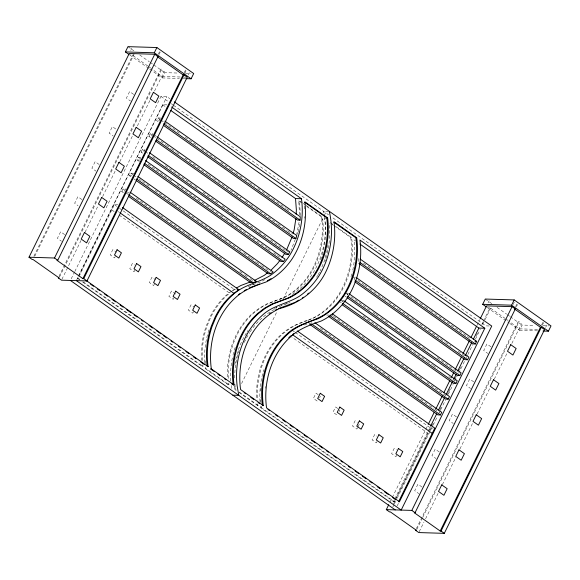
<?xml version="1.0" encoding="UTF-8"?>
<svg xmlns="http://www.w3.org/2000/svg" width="580" height="580" viewBox="0 0 580 580"><rect width="100%" height="100%" fill="white"/><g stroke="black" fill="none" stroke-linecap="round" stroke-linejoin="round"><path stroke-width="0.43" stroke-dasharray="2.9 2.17" d="M299.483 214.817L298.772 200.861L299.621 200.883L302.557 202.957M300.288 215.658L299.621 200.883M304.406 218.247L304.493 216.608M299.07 222.256L296.721 234.443M298.279 232.014L299.925 222.285M327.997 244.731L326.663 252.641L323.952 262.037L320.225 270.925M352.799 270.12C354.858 260.188 355.388 249.915 353.996 239.866L355.467 240.91M358.534 261.457L358.73 258.049L356.178 257.969M295.358 239.185L290.993 250.27M297.576 234.472L298.048 232.834M320.704 259.746C325.423 245.84 326.772 230.811 324.365 216.311M325.017 261.333L325.438 259.862M325.866 258.39C329.498 247.051 330.252 234.958 329.135 223.155M351.001 276.718L352.415 271.817M354.402 279.792L355.25 276.849L352.698 276.769L354.916 278.335M130.732 50.489L131.841 48.234M33.843 256.28L133.24 54.281M34.698 256.302L134.089 54.31M158.26 54.281L159.739 51.279M159.116 54.31L160.225 52.055M59.029 276.261L161.073 68.882M59.486 277.095L161.922 68.911M61.879 279.364L81.055 240.403M85.05 232.283L98.23 205.501M102.624 196.569L115.406 170.593M119.799 161.668L132.581 135.691M137.373 125.947L150.155 99.978M154.548 91.045L164.321 71.181M149.684 69.071L162.197 77.916L164.785 72.652L178.335 73.066M71.209 278.828L74.4 272.339M74.798 271.534L160.957 96.425L166.909 96.606L169.86 98.694M79.547 279.814L77.328 278.248L162.704 104.741L166.953 104.871M76.756 279.821L166.909 96.606M78.967 276.667L114.398 204.667L117.798 204.769M121.713 191.545L123.011 188.92L125.563 189L124.265 191.625L121.713 191.545L123.924 193.111M130.95 176.813L129.478 175.776L130.768 173.144L133.32 173.224L132.349 175.196M139.446 161.559L137.235 160L138.533 157.368L141.085 157.448L140.113 159.42M141.121 152.112L142.412 149.488L144.964 149.56L143.673 152.192L141.121 152.112L142.593 153.156M148.879 136.344L150.176 133.712L152.728 133.791L151.431 136.416L148.879 136.344L151.09 137.902M158.115 121.612L156.643 120.568L157.934 117.936L160.486 118.016M160.16 118.675L159.196 120.647L156.643 120.568M184.251 72.638L185.731 69.636M184.73 73.421L186.209 70.412M188.348 74.958L189.457 72.71M115.319 256.433L114.579 257.933L110.251 254.874L112.832 249.618L116.442 252.169M134.864 270.236L134.125 271.737L129.79 268.678L132.378 263.421L134.546 264.951M154.403 284.04L153.664 285.541L149.335 282.482L151.924 277.226L155.534 279.777M173.949 297.844L173.21 299.352L168.881 296.293L171.463 291.029L175.798 294.089M193.495 311.656L192.756 313.156L188.42 310.097L191.008 304.841L193.894 306.878M241.57 383.539L277.363 310.786M283.185 298.954L323.437 217.159M324.235 215.542L326.344 211.243M319.616 397.706L320.356 396.205M339.162 411.517L339.902 410.009M357.599 427.569L356.86 429.077L352.524 426.017L355.112 420.761L357.28 422.284M357.969 426.822L359.448 423.813M377.138 441.38L376.398 442.881L372.07 439.821L374.658 434.565L376.826 436.095M396.684 455.184L395.944 456.685L391.616 453.625L394.197 448.369L396.365 449.899M389.905 502.323L391.899 498.263M392.298 497.451L425.452 430.077M425.851 429.265L427.844 425.205M476.977 325.365L479.769 319.681M488.041 302.883L489.15 300.629M260.391 406.138L260.666 407.762L393.494 501.584L394.291 499.96M394.69 499.148L427.801 431.853M428.2 431.041L430.193 426.989M393.494 501.584L394.342 501.606L427.975 433.253L291.899 337.132M428.714 431.752L430.563 427.997L433.108 428.076M393.552 503.802L395.147 500.554M395.546 499.742L428.301 433.18M429.896 429.939L431.491 426.691M431.897 425.879L433.891 421.82M439.879 409.647L441.083 407.211M447.071 395.031L448.267 392.595M448.666 391.783L449.87 389.354M455.061 378.798L456.257 376.362M459.454 369.873L461.448 365.813M476.231 335.776L477.427 333.34M481.821 324.416L483.017 321.98M483.415 321.168L489.81 308.183L490.658 308.205L505.093 318.406M392.805 507.072L394.001 504.643M394.4 503.832L396.8 498.959M397.199 498.147L429.947 431.585M430.346 430.773L432.745 425.901M433.144 425.089L437.537 416.164M439.132 412.916L440.336 410.48M440.735 409.668L445.527 399.932M448.318 394.248L453.111 384.504M454.713 381.263L457.105 376.391M458.708 373.143L464.696 360.97M466.291 357.722L467.495 355.286M467.893 354.474L472.685 344.73M475.484 339.053L480.276 329.31M482.669 324.438L484.67 320.385M485.068 319.573L490.658 308.205M397.227 505.847L398.424 503.411M513.177 304.413L514.279 302.158M515.569 306.682L517.048 303.673M516.425 306.704L517.527 304.449M416.338 528.655L518.382 321.276M416.788 529.489L422.385 518.128M422.784 517.316L519.23 321.305M419.188 531.759L423.98 522.014M425.582 518.774L438.364 492.797M442.359 484.677L455.938 457.084M459.933 448.963L472.714 422.987M477.108 414.062L489.882 388.085M494.276 379.153L507.457 352.372M511.85 343.44L521.63 323.575M509.936 323.546L519.506 330.31L522.094 325.054L534.738 325.438M541.561 325.032L543.032 322.031M542.409 325.061L543.888 322.06M545.657 327.352L546.766 325.104M316.622 277.233L317.702 275.34M318.065 274.71L319.79 271.679M347.224 295.089L347.942 293.828M231.521 291.167L226.526 295.01A73.515 60.944 -88.3 0 0 209.982 317.043L206.255 325.931A73.515 60.944 -88.3 0 0 201.528 360.361M232.174 290.66L235.168 288.709M233.03 290.689L234.567 289.55L237.111 289.63M262.334 281.046L266.082 278.951M252.112 284.802L253.75 284.193M248.233 286.6L252.177 285.128M252.96 284.831L260.84 281.887M285.389 303.942L287.687 303.086M274.318 308.422L290.072 302.535M307.393 320.624L297.054 324.488L289.565 328.679L282.598 334.036A73.515 60.944 -88.3 0 0 257.658 400.294M308.212 320.32C340.692 308.458 356.323 270.215 351.596 237.597L333.993 225.163M304.181 324.988L307.335 323.814M309.031 323.865L312.308 322.639M185.564 73.29L190.98 73.457M180.206 77.002L161.733 76.437L151.394 68.556M183.722 77.104L186.361 77.183M162.197 77.916L179.365 78.438M182.975 78.546L184.781 78.605M137.235 160L139.787 160.08M129.478 175.776L132.03 175.849M328.577 211.308L323.372 211.149L323.676 212.911M306.842 206.56L321.508 216.92L322.357 216.942L322.639 218.566A73.515 60.944 -88.3 0 1 283.576 297.946L267.822 303.833L260.333 308.031L253.366 313.388A73.515 60.944 -88.3 0 0 228.368 378.74M326.888 218.696L324.764 218.631A73.515 60.944 -88.3 0 1 300.157 288.463M333.877 225.656L350.74 237.568L351.596 237.597M289.833 251.894L287.281 251.814L268.801 238.764M77.328 278.248L78.177 278.277L80.395 279.843M345.752 293.118L348.305 293.197M341.91 300.462L343.606 300.512L341.874 302.825L340.17 302.774M280.212 298.86L281.061 298.888M274.848 300.868L275.696 300.889M281.344 305.457L282.192 305.479M275.978 307.458L276.834 307.487M326.613 315.027L329.164 315.107M542.873 325.685L549.195 325.88M489.186 325.982L485.786 325.873L331.492 216.884M537.515 329.396L519.042 328.831L508.703 320.95M519.506 330.31L537.573 330.861M82.498 281.902L202.202 366.458L203.051 366.488L202.775 364.863M205.175 367.133L205.45 368.75L206.299 368.779L229.035 384.837L228.759 383.221M205.45 368.75L228.186 384.815L229.035 384.837M234.922 384.228A73.515 60.944 -88.3 0 0 235.255 387.81L236.676 387.853M234.219 385.997A73.515 60.944 -88.3 0 0 234.407 387.781L234.682 389.405L236.256 389.941M239.083 392.515L257.418 405.463L258.274 405.492L257.991 403.868M260.666 407.762L261.522 407.784L394.342 501.606M127.977 46.654L133.864 50.815M139.751 54.969L149.328 61.734M150.06 62.256L153.004 64.337M153.743 64.851L164.785 72.652M485.279 299.048L491.905 303.724M497.06 307.364L506.63 314.128M507.37 314.65L509.581 316.209M510.313 316.731L522.094 325.054M147.791 66.011L133.349 55.811L130.551 54.411M148.509 66.519L150.677 68.049M505.818 318.913L507.986 320.443M488.512 307.262L489.81 308.183M129.804 55.028L148.944 68.549M487.113 307.422L509.204 323.024M160.957 96.425L168.345 101.638M171.296 103.726L172.775 104.77M173.507 105.292L328.541 214.803M303.289 203.471L305.493 205.03M306.226 205.545L322.357 216.942M330.325 222.568L333.261 224.641M162.704 104.741L167.867 108.388M298.772 200.861L302.441 203.45M330.941 223.583L333.137 225.134M133.683 94.424L129.623 91.56L126.389 98.129L130.449 101M490.992 346.818L486.932 343.954L483.698 350.523L487.758 353.394M157.934 117.936L160.153 119.509M160.892 120.031L163.85 122.119M164.59 122.641L180.858 134.132M185.296 137.264L192.698 142.492M193.437 143.013L197.874 146.145M201.572 148.763L217.841 160.254M220.799 162.342L229.673 168.613M230.412 169.135L234.849 172.267M235.589 172.789L243.723 178.538M244.463 179.06L248.9 182.192M249.639 182.715L254.816 186.368M257.774 188.464L261.471 191.074M262.211 191.596L266.648 194.728M267.387 195.25L271.824 198.389M272.564 198.911L285.875 208.314M286.614 208.836L288.833 210.402M363.544 263.175L367.234 265.778M367.966 266.3L372.389 269.425M373.128 269.946L377.551 273.071M378.29 273.593L385.657 278.799M386.396 279.313L404.818 292.334M405.558 292.849L414.403 299.099M415.135 299.621L419.558 302.745M420.297 303.267L424.72 306.385M425.459 306.907L429.882 310.032M430.614 310.554L458.62 330.339M459.36 330.854L466.726 336.067M467.465 336.581L469.677 338.147M154.94 135.357L156.419 136.401M150.176 133.712L152.388 135.278M153.127 135.8L156.085 137.888M156.825 138.41L165.691 144.674M166.424 145.196L170.861 148.321M171.6 148.843L176.03 151.975M176.769 152.496L178.988 154.062M184.897 158.238L207.799 174.413M208.539 174.935L212.969 178.067M213.708 178.589L235.132 193.727M235.871 194.242L241.041 197.896M245.478 201.028L249.907 204.16M250.647 204.682L255.077 207.814M255.816 208.336L277.24 223.467M277.98 223.989L281.677 226.599M282.409 227.121L286.846 230.253M287.586 230.775L292.015 233.907M357.867 280.423L363.769 284.591M364.508 285.113L368.938 288.238M369.67 288.76L382.952 298.142M383.692 298.664L388.122 301.788M388.861 302.31L397.713 308.567M398.453 309.089L410.995 317.949M411.735 318.471L439.771 338.278M440.51 338.8L444.94 341.924M445.679 342.446L450.841 346.093M458.222 351.306L464.863 355.997M115.761 128.999L112.375 126.607L109.141 133.182L113.201 136.046M473.744 381.872L469.684 379.001L466.45 385.577L470.51 388.44M142.412 149.488L144.63 151.054M145.37 151.576L148.328 153.664M152.757 156.796L157.194 159.928M165.329 165.67L188.979 182.381M189.718 182.903L194.155 186.035M194.894 186.557L197.106 188.123M203.022 192.299L219.283 203.783M222.242 205.871L225.932 208.481M226.671 209.003L231.108 212.135M231.848 212.657L237.024 216.311M242.194 219.972L262.892 234.588M263.632 235.11L268.062 238.242M346.485 293.639L347.964 294.683M350.914 296.764L370.083 310.307M373.034 312.395L375.245 313.954M375.985 314.476L380.408 317.601M381.147 318.123L388.52 323.328M395.161 328.019L417.281 343.643M418.021 344.165L422.443 347.289M423.183 347.812L427.605 350.936M437.189 357.708L457.098 371.773M345.049 296.162L346.528 297.207M138.533 157.368L140.751 158.934M148.139 164.154L155.527 169.375M156.259 169.897L163.647 175.117M164.387 175.638L168.823 178.77M169.563 179.292L171.774 180.858M176.951 184.505L205.762 204.863M206.494 205.378L210.931 208.51M211.671 209.032L219.798 214.774M220.538 215.296L224.968 218.428M225.707 218.95L230.137 222.082M230.876 222.604L234.574 225.214M235.306 225.736L242.694 230.949M243.433 231.471L247.87 234.603M248.61 235.125L267.075 248.175M267.815 248.697L270.034 250.263M273.724 252.873L276.682 254.954M277.421 255.475L279.632 257.041M341.062 300.433L343.273 301.999M363.196 316.071L384.598 331.187M385.33 331.709L388.281 333.79M405.253 345.781L426.655 360.898M427.395 361.42L432.557 365.067M433.296 365.589L437.726 368.713M448.789 376.536L454.698 380.705M130.768 173.144L132.987 174.71M133.726 175.232L135.945 176.806M138.903 178.894L141.861 180.982M142.6 181.504L149.995 186.731M155.179 190.385L173.666 203.442M174.406 203.964L181.801 209.192M182.541 209.713L186.977 212.845M187.717 213.368L195.851 219.117M196.591 219.639L218.776 235.313M219.515 235.835L223.952 238.967M224.692 239.489L238.003 248.893M238.743 249.414L243.179 252.546M243.919 253.069L250.575 257.774M251.314 258.296L255.751 261.428M256.49 261.95L260.927 265.089M261.667 265.611L270.541 271.875M330.484 314.222L332.695 315.781M333.435 316.303L348.913 327.236M349.646 327.758L351.857 329.317M352.596 329.839L357.019 332.964M357.758 333.486L361.442 336.088M362.181 336.603L366.596 339.728M367.336 340.25L371.758 343.375M372.498 343.896L413.765 373.049M414.504 373.571L418.927 376.696M419.666 377.21L421.877 378.776M427.032 382.423L446.934 396.474M133.9 178.901L135.379 179.945M99.187 164.531L95.127 161.66L91.894 168.236L95.954 171.1M456.496 416.926L452.436 414.055L449.203 420.63L453.263 423.494M123.011 188.92L124.49 189.964M127.448 192.052L128.919 193.096M136.315 198.317L153.316 210.33M157.013 212.94L159.971 215.028M160.703 215.55L165.141 218.682M165.88 219.204L187.318 234.342M188.058 234.864L196.924 241.135M197.664 241.657L202.101 244.789M202.84 245.311L225.018 260.971M239.801 271.418L244.231 274.55M244.97 275.072L247.189 276.638M250.147 278.726L253.844 281.336M320.428 328.367L344.767 345.564M366.154 360.673L386.802 375.26M387.541 375.782L391.971 378.907M408.197 390.369L428.845 404.956M429.584 405.478L434.007 408.603M434.746 409.125L439.176 412.25M125.737 192.669L128.68 194.749M114.398 204.667L118.813 207.785M119.552 208.307L122.496 210.388M123.235 210.91L234.567 289.55M293.031 330.846L294.51 331.898M295.249 332.42L430.563 427.997M118.269 211.613L119.748 212.657M111.809 209.924L114.76 212.005M119.183 215.129L229.731 293.219L227.382 295.031A73.515 60.944 -88.3 0 0 210.837 317.071L207.104 325.953A73.515 60.944 -88.3 0 0 202.442 361.289M81.939 199.578L77.879 196.714L74.646 203.283L78.032 205.675M439.248 451.972L435.188 449.108L431.955 455.677L436.015 458.548M318.188 394.675L316.027 393.146L313.439 398.402L317.767 401.462M337.734 408.479L335.566 406.95L332.985 412.213L337.313 415.273M64.692 234.632L60.632 231.768L57.398 238.337L61.458 241.207M422.001 487.026L417.941 484.162L414.707 490.731L418.767 493.602M83.346 281.931L203.051 366.488M239.192 392.015L258.274 405.492M234.682 389.405L236.154 390.441M350.74 237.568C353.445 257.44 349.131 278.269 338.278 295.198C331.666 305.073 322.726 313.418 311.96 318.572C301.216 322.262 290.261 326.177 281.75 334.015A73.515 60.944 -88.3 0 0 256.751 399.366M321.508 216.92L321.791 218.537A73.515 60.944 -88.3 0 1 282.728 297.924L266.974 303.811L259.485 308.002L252.518 313.36A73.515 60.944 -88.3 0 0 227.512 378.718M261.239 406.167L261.522 407.784M257.143 403.847L257.418 405.463M235.255 387.81L235.531 389.426M231.159 385.49L231.761 389.013M227.911 383.191L228.186 384.815M201.92 364.842L202.202 366.458M304.355 206.226L304.514 208.923M205.69 363.58A73.515 60.944 -88.3 0 1 205.53 360.883M298.816 289.623A73.515 60.944 -88.3 0 1 290.993 295.205M230.76 381.009A73.515 60.944 -88.3 0 1 232.776 355.975M232.979 355.105A73.515 60.944 -88.3 0 1 235.487 346.579M204.776 362.66A73.515 60.944 -88.3 0 1 206.596 338.488M206.792 337.618A73.515 60.944 -88.3 0 1 208.93 329.897M265.292 388.303A73.515 60.944 -88.3 0 1 265.473 386.519M244.325 342.439A73.515 60.944 -88.3 0 1 249.661 332.579M250.125 331.869A73.515 60.944 -88.3 0 1 276.442 308.488M234.69 377.928A73.515 60.944 -88.3 0 1 239.293 349.733M260.906 402.585A73.515 60.944 -88.3 0 1 260.681 397.184M260.833 390.876A73.515 60.944 -88.3 0 1 261.036 388.179M234.856 364.436A73.515 60.944 -88.3 0 1 242.085 340.772M242.469 339.989A73.515 60.944 -88.3 0 1 246.688 332.492M247.145 331.774A73.515 60.944 -88.3 0 1 248.095 330.368M260 401.664A73.515 60.944 -88.3 0 1 261.819 377.5M262.008 376.623A73.515 60.944 -88.3 0 1 263.878 369.743"/><path stroke-width="0.87" d="M295.916 218.29L294.183 229.694L293.001 233.783M296.141 214.158L296.365 210.061L295.524 198.563L170.817 110.475M163.277 125.258L297.511 220.074L300.063 220.154L300.259 216.746L164.923 121.147M300.063 220.154L163.618 123.772M292.11 236.894L286.447 250.248M155.52 141.027L293.386 238.416L295.93 238.489L296.786 235.552L157.158 136.924M129.072 54.513L125.389 51.91L127.977 46.654L156.875 47.531L193.691 73.537L191.103 78.793L185.687 78.633M86.986 280.952L61.48 280.176L58.232 277.878L59.087 277.907L33.096 259.55L32.248 259.528L29 257.23L129.253 53.49L154.758 54.266L158.006 56.564L57.753 260.304L56.905 260.275L82.889 278.632L83.737 278.661L86.986 280.952L187.238 77.212L183.99 74.921L183.142 74.892L157.158 56.535L158.006 56.564M125.389 51.91L154.294 52.794L156.875 47.531M29 257.23L54.506 258.006L154.758 54.266M82.889 278.632L183.142 74.892M83.737 278.661L183.99 74.921M486.373 306.907L482.698 304.304L485.279 299.048L514.184 299.925L551 325.931L548.412 331.187L542.996 331.028M444.295 533.346L441.047 531.055L440.198 531.026L414.207 512.669L415.062 512.698L515.315 308.959L514.46 308.93L540.451 327.287L541.299 327.316L544.548 329.607L444.295 533.346L418.789 532.571L415.541 530.279L416.389 530.301L390.405 511.944L389.557 511.923L386.309 509.624L388.701 504.752M428.243 424.393L434.239 412.221M435.834 408.973L442.228 395.988M443.823 392.74L449.812 380.56M451.414 377.319L453.807 372.447M455.409 369.199L461.397 357.026M462.992 353.778L469.387 340.786M470.982 337.546L476.572 326.177M480.167 318.869L486.562 305.885L512.067 306.661L515.315 308.959M430.592 426.177L436.58 414.018M438.574 409.959L444.555 397.8M446.15 394.56L452.538 381.582M453.734 379.153L456.126 374.288M457.721 371.048L464.109 358.07M465.305 355.642L471.685 342.664M473.28 339.423L478.87 328.07L484.815 328.251L399.439 501.765L398.59 501.736L434.811 428.127L297.286 330.977M309.771 324.387L437.878 414.881L440.43 414.954L441.721 412.329L314.86 322.719M328.831 316.593L445.643 399.105L448.188 399.185L449.486 396.553L332.296 313.78M342.265 304.826L453.4 383.329L455.952 383.409L457.243 380.777L344.346 301.035M347.26 297.728L457.279 375.449L459.831 375.521L461.129 372.897L349.037 293.719M354.808 281.808L465.044 359.673L467.596 359.752L468.887 357.12L356.729 277.892M358.94 263.465L472.809 343.896L475.353 343.976L476.651 341.344L360.202 259.093M482.698 304.304L511.596 305.189L514.184 299.925M386.309 509.624L411.814 510.407L512.067 306.661M440.198 531.026L540.451 327.287M441.047 531.055L541.299 327.316M284.86 253.025L281.974 257.636M147.762 156.81L285.839 254.344L288.39 254.424L289.833 251.894L149.401 152.692M280.024 260.239L277.508 263.581L271.193 270.012M143.869 164.684L280.851 261.45L283.402 261.522L285.142 259.209L145.515 160.58M238.547 294.633L239.866 293.618M267.641 272.752L264.233 275.377L254.439 280.423M136.119 180.467L268.141 273.724L270.693 273.803L273.093 271.955L137.757 176.356M302.368 298.055L303.47 297.199M307.603 294.024L308.777 293.118M291.276 335.559L290.101 336.465A73.515 60.944 -88.3 0 0 288.782 337.669M293.77 333.638L292.45 334.653L432.223 433.383M236.625 287.897L240.983 285.454L250.502 281.894M122.337 207.401L238.815 289.681L231.63 295.162A73.515 60.944 -88.3 0 0 215.086 317.202L211.352 326.083A73.515 60.944 -88.3 0 0 207.024 364.994L207.299 366.611L208.155 366.64L207.872 365.023A73.515 60.944 -88.3 0 1 212.207 326.112L215.934 317.224A73.515 60.944 -88.3 0 1 232.478 295.191C242.926 284.809 258.129 283.185 270.178 275.558C277.646 270.447 283.946 263.856 289.007 256.375C299.86 239.446 304.174 218.617 301.477 198.744L171.607 107.01M244.245 290.754L246.427 289.529M267.337 280.763L271.085 278.668M295.822 301.832L298.816 300.15M128.34 196.229L250.56 282.562L253.112 282.641L256.396 281.416L129.993 192.132M249.335 287.905L257.208 284.961M258.035 284.657L259.673 284.04M278.567 308.553L281.082 307.618M281.851 307.327L285.679 305.899M286.447 305.609L294.321 302.666M295.524 198.563L301.477 198.744M304.739 202.289L326.743 217.833L327.591 217.855L327.736 218.718A73.515 60.944 -88.3 0 1 288.68 298.106L272.919 303.993L265.43 308.183L258.47 313.541A73.515 60.944 -88.3 0 0 233.863 383.373L234.139 384.997L231.819 383.931M355.844 237.727L356.693 237.749C359.397 257.629 355.076 278.451 344.23 295.38C337.618 305.254 328.679 313.599 317.912 318.754C307.168 322.444 296.213 326.359 287.702 334.196A73.515 60.944 -88.3 0 0 263.095 404.028L263.371 405.645L262.523 405.623L262.247 403.999A73.515 60.944 -88.3 0 1 286.853 334.167C297.293 323.792 312.497 322.161 324.553 314.541C332.021 309.43 338.321 302.832 343.382 295.351C354.228 278.429 358.549 257.6 355.844 237.727L333.841 222.183M237.111 289.63L238.815 289.681M309.183 321.675L310.032 321.697M474.947 341.294L476.651 341.344M234.139 384.997L211.403 368.938L210.547 368.909L214.216 371.497M232.819 395.176L238.771 395.357L237.111 385.671A73.515 60.944 -88.3 0 1 261.718 315.839C272.158 305.464 287.361 303.833 299.418 296.206C306.885 291.095 313.185 284.505 318.246 277.023C330.636 257.781 334.319 233.566 329.324 211.33M154.294 52.794L191.103 78.793M511.596 305.189L548.412 331.187M174.29 101.819L491.738 326.054L401.186 510.081L76.357 280.633M356.693 237.749L333.957 221.69C336.248 238.46 333.471 255.838 326.177 271.106C317.296 290.051 299.592 303.543 279.415 308.582A73.515 60.944 -88.3 0 0 240.359 387.962L240.635 389.586L263.371 405.645M484.815 328.251L359.941 240.048C362.645 259.92 358.324 280.749 347.478 297.671C340.866 307.545 331.927 315.89 321.161 321.052C310.416 324.742 299.461 328.65 290.95 336.487A73.515 60.944 -88.3 0 0 266.343 406.319L266.619 407.943L399.439 501.765M327.591 217.855L304.855 201.796C307.269 221.451 302.992 241.954 292.262 258.665C285.643 268.54 276.704 276.885 265.937 282.047C255.193 285.73 244.245 289.645 235.726 297.482A73.515 60.944 -88.3 0 0 211.12 367.314L211.403 368.938M359.904 244.042L478.87 328.07M360.013 262.501L475.353 343.976M156.593 140.063L295.93 238.489M355.141 280.314L467.596 359.752M148.103 155.324L288.39 254.424M347.601 296.242L459.831 375.521M144.21 163.197L283.402 261.522M342.606 303.347L455.952 383.409M136.452 178.981L270.693 273.803M329.904 315.629L448.188 399.185M128.68 194.749L253.112 282.641M311.583 323.945L440.43 414.954M120.481 213.179L233.987 293.349M54.506 258.006L57.753 260.304M411.814 510.407L415.062 512.698M86.231 280.517L208.155 366.64M90.552 284.149L93.51 286.237M97.208 288.847L99.419 290.413M104.596 294.067L107.554 296.148M111.984 299.28L115.681 301.89M120.111 305.022L123.069 307.11M126.759 309.72L131.196 312.852M134.154 314.94L137.105 317.028M141.542 320.16L143.021 321.204M148.929 325.38L152.627 327.99M156.317 330.6L160.754 333.732M163.705 335.82L166.663 337.908M171.093 341.04L172.572 342.084M178.488 346.26L180.699 347.826M185.875 351.48L188.826 353.568M193.263 356.7L196.221 358.788M200.651 361.92L204.349 364.523M217.884 374.093L220.088 375.644M224.489 378.754L225.954 379.791M244.18 392.66L245.644 393.697M250.785 397.329L253.721 399.402M258.122 402.513L259.586 403.549M267.982 409.48L269.461 410.524M275.362 414.693L277.581 416.251M282.743 419.905L285.693 421.986M290.123 425.118L293.074 427.199M296.764 429.809L298.976 431.368M304.145 435.022L307.095 437.102M311.518 440.235L315.208 442.837M319.638 445.962L322.589 448.05M326.279 450.653L328.49 452.219M333.66 455.865L336.61 457.953M341.033 461.078L342.512 462.122M348.413 466.291L350.632 467.857M355.054 470.982L358.744 473.592M362.435 476.195L366.125 478.804M369.815 481.407L372.026 482.973M377.196 486.62L380.147 488.708M384.569 491.833L388.259 494.435M392.689 497.567L395.64 499.648M70.412 280.452L395.234 509.9M326.743 217.833L326.888 218.696A73.515 60.944 -88.3 0 1 287.825 298.076L272.071 303.964L264.582 308.154L257.614 313.519A73.515 60.944 -88.3 0 0 233.008 383.351L233.29 384.968M269.642 313.729A73.515 60.944 -88.3 0 1 271.077 312.743M275.522 310.082A73.515 60.944 -88.3 0 1 277.037 309.292M84.433 232.493L81.2 239.061L86.616 242.889L89.849 236.314L84.433 232.493M101.681 197.439L98.448 204.015L103.863 207.836L107.097 201.267L101.681 197.439M118.929 162.385L115.696 168.961L121.111 172.782L124.345 166.213L118.929 162.385M136.177 127.332L132.943 133.907L138.359 137.728L141.593 131.16L136.177 127.332M153.424 92.285L150.191 98.854L155.607 102.682L158.84 96.106L153.424 92.285M117.087 249.748L114.499 255.004L118.828 258.064L121.416 252.807L117.087 249.748M136.626 263.552L134.045 268.808L138.374 271.868L140.962 266.611L136.626 263.552M156.172 277.356L153.584 282.612L157.919 285.672L160.5 280.415L156.172 277.356M175.718 291.16L173.13 296.423L177.458 299.483L180.047 294.219L175.718 291.16M195.257 304.964L192.676 310.227L197.004 313.287L199.593 308.024L195.257 304.964M320.276 393.276L317.688 398.533L322.023 401.592L324.604 396.336L320.276 393.276M339.822 407.08L337.234 412.337L341.562 415.396L344.15 410.14L339.822 407.08M359.361 420.884L356.78 426.148L361.108 429.207L363.696 423.944L359.361 420.884M378.907 434.696L376.318 439.952L380.654 443.011L383.235 437.755L378.907 434.696M398.453 448.5L395.864 453.756L400.193 456.815L402.781 451.559L398.453 448.5M441.742 484.887L438.509 491.456L443.925 495.284L447.158 488.708L441.742 484.887M458.99 449.834L455.757 456.409L461.173 460.23L464.406 453.661L458.99 449.834M476.238 414.78L473.004 421.355L478.42 425.176L481.654 418.608L476.238 414.78M493.486 379.733L490.252 386.302L495.668 390.13L498.901 383.554L493.486 379.733M510.733 344.68L507.5 351.248L512.916 355.076L516.149 348.5L510.733 344.68"/></g></svg>
